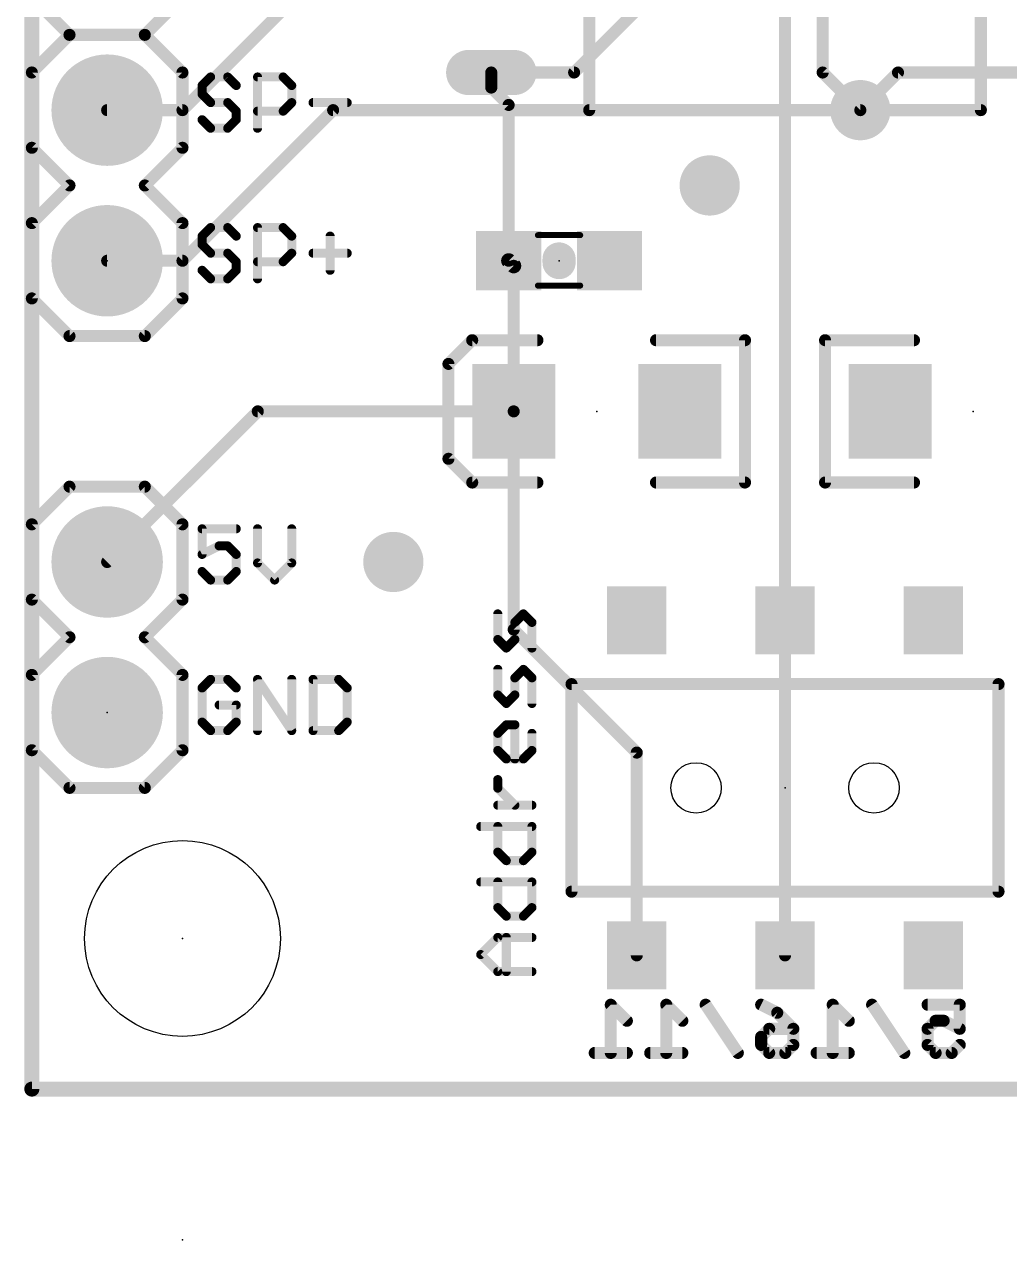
# Model space of a CAD drawing. Extents: x -2.8 to 25.5, y -2.5 to 56.
# Drawn here: x -0.13 to 16.49, y -2.54 to 17.96 of the extents above; entities that cross this region are included whole.
import ezdxf

# ---------------------------------------------------------------- set-up
doc = ezdxf.new("R2010")
doc.units = 0
for name, color, linetype in [('1', 12, 'CONTINUOUS'), ('16', 132, 'CONTINUOUS'), ('17', 110, 'CONTINUOUS'), ('18', 110, 'CONTINUOUS'), ('20', 53, 'CONTINUOUS'), ('21', 41, 'CONTINUOUS'), ('23', 53, 'CONTINUOUS'), ('51', 53, 'CONTINUOUS')]:
    doc.layers.add(name, color=color, linetype=linetype)

# ---------------------------------------------------------------- blocks, each defined once
blk = doc.blocks.new('RECT')
blk.add_solid([(-0.5, -0.5), (0.5, -0.5), (-0.5, 0.5), (0.5, 0.5)])
blk = doc.blocks.new('ROUNDP')
at = {"const_width": 0.5}
blk.add_lwpolyline([(0, -0.25, 1), (0, 0.25, 1), (0, -0.25)], format="xyb", dxfattribs=at)
blk = doc.blocks.new('RECT121920X243840R100')
at = {"const_width": 0.381}
blk.add_lwpolyline([(0.1905, -0.381), (0.1905, 0.381, 0.4142), (0, 0.5715), (0, 0.5715, 0.4142), (-0.1905, 0.381), (-0.1905, -0.381, 0.4142), (0, -0.5715), (0, -0.5715, 0.4142)], format="xyb", close=True, dxfattribs=at)
blk.add_solid([(-0.0254, -0.4064), (0.0254, -0.4064), (-0.0254, 0.4064), (0.0254, 0.4064)])
blk = doc.blocks.new('ROUNDV')
at = {"const_width": 0.5}
blk.add_lwpolyline([(0, -0.25, 1), (0, 0.25, 1), (0, -0.25)], format="xyb", dxfattribs=at)

msp = doc.modelspace()

# ---------------------------------------------------------------- linework, layer by layer
at = {"layer": '1'}
for points, const_width in [([(0, 0), (0, 55.88)], 0.254), ([(13.335, 17.145), (13.335, 29.972)], 0.2032), ([(12.7, 2.255), (12.7, 27.94)], 0.2032), ([(9.144, 17.145), (11.811, 19.812)], 0.2032), ([(2.54, 16.51), (4.445, 18.415)], 0.2032), ([(7.747, 16.891), (7.747, 17.145)], 0.2032), ([(7.747, 17.145), (9.144, 17.145)], 0.2032), ([(13.97, 16.51), (13.335, 17.145)], 0.2032), ([(13.97, 16.51), (14.605, 17.145)], 0.2032), ([(14.605, 17.145), (17.526, 17.145)], 0.2032), ([(8.04, 16.598), (7.747, 16.891)], 0.2032), ([(1.27, 16.51), (2.54, 16.51)], 0.2032), ([(8.04, 13.97), (8.04, 16.598)], 0.2032), ([(8.125, 13.885), (8.04, 13.97)], 0.254), ([(8.125, 11.43), (8.125, 13.885)], 0.2032), ([(1.27, 8.89), (3.81, 11.43)], 0.2032), ([(3.81, 11.43), (8.125, 11.43)], 0.2032), ([(8.125, 11.43), (8.125, 7.75)], 0.2032), ([(8.125, 7.75), (10.2, 5.675)], 0.2032), ([(10.2, 5.675), (10.2, 2.255)], 0.2032), ([(25.4, 0), (0, 0)], 0.254)]:
    msp.add_lwpolyline(points, dxfattribs=dict(at, const_width=const_width))
for points, const_width in [([(7.7978, 17.145, 1), (7.6962, 17.145)], 0.1016), ([(7.747, 17.1958, 1), (7.747, 17.0942)], 0.1016), ([(9.1081, 17.1809, 1), (9.1799, 17.1091)], 0.1016), ([(9.144, 17.0942, 1), (9.144, 17.1958)], 0.1016), ([(13.3709, 17.1809, 1), (13.2991, 17.1091)], 0.1016), ([(14.605, 17.1958, 1), (14.605, 17.0942)], 0.1016), ([(14.6409, 17.1091, 1), (14.5691, 17.1809)], 0.1016), ([(13.2842, 17.145, 1), (13.3858, 17.145)], 0.1016), ([(7.7829, 16.9269, 1), (7.7111, 16.8551)], 0.1016), ([(7.6962, 16.891, 1), (7.7978, 16.891)], 0.1016), ([(1.27, 16.5608, 1), (1.27, 16.4592)], 0.1016), ([(2.54, 16.4592, 1), (2.54, 16.5608)], 0.1016), ([(8.0908, 16.598, 1), (7.9892, 16.598)], 0.1016), ([(8.0041, 16.5621, 1), (8.0759, 16.6339)], 0.1016), ([(2.5041, 16.5459, 1), (2.5759, 16.4741)], 0.1016), ([(13.9341, 16.5459, 1), (14.0059, 16.4741)], 0.1016), ([(13.9341, 16.4741, 1), (14.0059, 16.5459)], 0.1016), ([(8.0849, 14.0149, 1), (7.9951, 13.9251)], 0.127), ([(7.9892, 13.97, 1), (8.0908, 13.97)], 0.1016), ([(8.0801, 13.8401, 1), (8.1699, 13.9299)], 0.127), ([(8.1758, 13.885, 1), (8.0742, 13.885)], 0.1016), ([(3.81, 11.4808, 1), (3.81, 11.3792)], 0.1016), ([(3.8459, 11.3941, 1), (3.7741, 11.4659)], 0.1016), ([(8.1758, 11.43, 1), (8.0742, 11.43)], 0.1016), ([(8.0742, 11.43, 1), (8.1758, 11.43)], 0.1016), ([(8.125, 11.3792, 1), (8.125, 11.4808)], 0.1016), ([(1.2341, 8.9259, 1), (1.3059, 8.8541)], 0.1016), ([(8.1609, 7.7859, 1), (8.0891, 7.7141)], 0.1016), ([(8.0742, 7.75, 1), (8.1758, 7.75)], 0.1016), ([(10.2508, 5.675, 1), (10.1492, 5.675)], 0.1016), ([(10.1641, 5.6391, 1), (10.2359, 5.7109)], 0.1016), ([(10.1492, 2.255, 1), (10.2508, 2.255)], 0.1016), ([(12.6492, 2.255, 1), (12.7508, 2.255)], 0.1016), ([(0, 0.0635, 1), (0, -0.0635)], 0.127), ([(-0.0635, 0, 1), (0.0635, 0)], 0.127)]:
    msp.add_lwpolyline(points, format="xyb", dxfattribs=dict(at, const_width=const_width))
at = {"layer": '16'}
for points, const_width in [([(0, 0), (0, 55.88)], 0.254), ([(2.54, 13.97), (5.08, 16.51)], 0.2032), ([(5.08, 16.51), (13.97, 16.51)], 0.2032), ([(1.27, 13.97), (2.54, 13.97)], 0.2032), ([(10.0333, 1.1519), (9.7621, 1.4231)], 0.2032), ([(9.7621, 1.4231), (9.7621, 0.6096)], 0.2032), ([(10.9688, 1.1519), (10.6976, 1.4231)], 0.2032), ([(10.6976, 1.4231), (10.6976, 0.6096)], 0.2032), ([(11.9043, 0.6096), (11.362, 1.4231)], 0.2032), ([(12.2975, 1.4231), (12.5687, 1.2875)], 0.2032), ([(13.7754, 1.1519), (13.5042, 1.4231)], 0.2032), ([(13.5042, 1.4231), (13.5042, 0.6096)], 0.2032), ([(14.7109, 0.6096), (14.1686, 1.4231)], 0.2032), ([(15.1041, 1.4231), (15.6464, 1.4231)], 0.2032), ([(15.6464, 1.4231), (15.6464, 1.0163)], 0.2032), ([(12.5687, 1.2875), (12.8398, 1.0163)], 0.2032), ([(15.2397, 1.1519), (15.1041, 1.0163)], 0.2032), ([(15.3752, 1.1519), (15.2397, 1.1519)], 0.2032), ([(15.6464, 1.0163), (15.3752, 1.1519)], 0.2032), ([(12.2975, 0.8808), (12.4331, 1.0163)], 0.2032), ([(12.4331, 1.0163), (12.8398, 1.0163)], 0.2032), ([(12.8398, 1.0163), (12.8398, 0.7452)], 0.2032), ([(15.1041, 1.0163), (15.1041, 0.7452)], 0.2032), ([(12.2975, 0.7452), (12.2975, 0.8808)], 0.2032), ([(12.4331, 0.6096), (12.2975, 0.7452)], 0.2032), ([(12.8398, 0.7452), (12.7043, 0.6096)], 0.2032), ([(15.1041, 0.7452), (15.2397, 0.6096)], 0.2032), ([(15.5108, 0.6096), (15.6464, 0.7452)], 0.2032), ([(10.0333, 0.6096), (9.491, 0.6096)], 0.2032), ([(10.9688, 0.6096), (10.4265, 0.6096)], 0.2032), ([(12.7043, 0.6096), (12.4331, 0.6096)], 0.2032), ([(13.7754, 0.6096), (13.233, 0.6096)], 0.2032), ([(15.2397, 0.6096), (15.5108, 0.6096)], 0.2032), ([(25.4, 0), (0, 0)], 0.254)]:
    msp.add_lwpolyline(points, dxfattribs=dict(at, const_width=const_width))
for points, const_width in [([(5.08, 16.5608, 1), (5.08, 16.4592)], 0.1016), ([(5.1159, 16.4741, 1), (5.0441, 16.5459)], 0.1016), ([(13.97, 16.4592, 1), (13.97, 16.5608)], 0.1016), ([(1.27, 14.0208, 1), (1.27, 13.9192)], 0.1016), ([(2.5041, 14.0059, 1), (2.5759, 13.9341)], 0.1016), ([(2.54, 13.9192, 1), (2.54, 14.0208)], 0.1016), ([(9.798, 1.459, 1), (9.7262, 1.3872)], 0.1016), ([(9.8129, 1.4231, 1), (9.7113, 1.4231)], 0.1016), ([(10.7336, 1.459, 1), (10.6617, 1.3872)], 0.1016), ([(10.7484, 1.4231, 1), (10.6468, 1.4231)], 0.1016), ([(11.4043, 1.4513, 1), (11.3197, 1.3949)], 0.1016), ([(12.3202, 1.4685, 1), (12.2748, 1.3777)], 0.1016), ([(13.5401, 1.459, 1), (13.4683, 1.3872)], 0.1016), ([(13.555, 1.4231, 1), (13.4534, 1.4231)], 0.1016), ([(14.2108, 1.4513, 1), (14.1263, 1.3949)], 0.1016), ([(15.1041, 1.4739, 1), (15.1041, 1.3723)], 0.1016), ([(15.6972, 1.4231, 1), (15.5956, 1.4231)], 0.1016), ([(15.6464, 1.3723, 1), (15.6464, 1.4739)], 0.1016), ([(9.9974, 1.116, 1), (10.0692, 1.1878)], 0.1016), ([(10.9329, 1.116, 1), (11.0047, 1.1878)], 0.1016), ([(12.6046, 1.3234, 1), (12.5328, 1.2516)], 0.1016), ([(12.546, 1.2421, 1), (12.5914, 1.3329)], 0.1016), ([(13.7394, 1.116, 1), (13.8113, 1.1878)], 0.1016), ([(15.2397, 1.2027, 1), (15.2397, 1.1011)], 0.1016), ([(15.2756, 1.116, 1), (15.2037, 1.1878)], 0.1016), ([(15.398, 1.1974, 1), (15.3525, 1.1065)], 0.1016), ([(15.3752, 1.1011, 1), (15.3752, 1.2027)], 0.1016), ([(12.4331, 1.0671, 1), (12.4331, 0.9655)], 0.1016), ([(12.469, 0.9804, 1), (12.3972, 1.0523)], 0.1016), ([(12.8906, 1.0163, 1), (12.789, 1.0163)], 0.1016), ([(12.8039, 0.9804, 1), (12.8758, 1.0523)], 0.1016), ([(12.8398, 0.9655, 1), (12.8398, 1.0671)], 0.1016), ([(15.1549, 1.0163, 1), (15.0533, 1.0163)], 0.1016), ([(15.0682, 1.0523, 1), (15.14, 0.9804)], 0.1016), ([(15.5956, 1.0163, 1), (15.6972, 1.0163)], 0.1016), ([(15.6237, 0.9709, 1), (15.6691, 1.0618)], 0.1016), ([(12.3483, 0.8808, 1), (12.2467, 0.8808)], 0.1016), ([(12.2616, 0.9167, 1), (12.3334, 0.8448)], 0.1016), ([(12.3334, 0.7811, 1), (12.2616, 0.7093)], 0.1016), ([(12.8758, 0.7093, 1), (12.8039, 0.7811)], 0.1016), ([(15.14, 0.7811, 1), (15.0682, 0.7093)], 0.1016), ([(15.6823, 0.7093, 1), (15.6105, 0.7811)], 0.1016), ([(9.491, 0.6604, 1), (9.491, 0.5588)], 0.1016), ([(9.7113, 0.6096, 1), (9.8129, 0.6096)], 0.1016), ([(10.0333, 0.5588, 1), (10.0333, 0.6604)], 0.1016), ([(10.4265, 0.6604, 1), (10.4265, 0.5588)], 0.1016), ([(10.6468, 0.6096, 1), (10.7484, 0.6096)], 0.1016), ([(10.9688, 0.5588, 1), (10.9688, 0.6604)], 0.1016), ([(11.8621, 0.5814, 1), (11.9466, 0.6378)], 0.1016), ([(12.2467, 0.7452, 1), (12.3483, 0.7452)], 0.1016), ([(12.4331, 0.6604, 1), (12.4331, 0.5588)], 0.1016), ([(12.3972, 0.5737, 1), (12.469, 0.6455)], 0.1016), ([(12.6683, 0.6455, 1), (12.7402, 0.5737)], 0.1016), ([(12.7043, 0.5588, 1), (12.7043, 0.6604)], 0.1016), ([(12.789, 0.7452, 1), (12.8906, 0.7452)], 0.1016), ([(13.233, 0.6604, 1), (13.233, 0.5588)], 0.1016), ([(13.4534, 0.6096, 1), (13.555, 0.6096)], 0.1016), ([(13.7754, 0.5588, 1), (13.7754, 0.6604)], 0.1016), ([(14.6686, 0.5814, 1), (14.7531, 0.6378)], 0.1016), ([(15.0533, 0.7452, 1), (15.1549, 0.7452)], 0.1016), ([(15.2397, 0.6604, 1), (15.2397, 0.5588)], 0.1016), ([(15.2037, 0.5737, 1), (15.2756, 0.6455)], 0.1016), ([(15.4749, 0.6455, 1), (15.5467, 0.5737)], 0.1016), ([(15.5108, 0.5588, 1), (15.5108, 0.6604)], 0.1016), ([(0, 0.0635, 1), (0, -0.0635)], 0.127), ([(-0.0635, 0, 1), (0.0635, 0)], 0.127)]:
    msp.add_lwpolyline(points, format="xyb", dxfattribs=dict(at, const_width=const_width))
at = {"layer": '20', "const_width": 0.254}
for points in [[(0, 0), (0, 55.88)], [(25.4, 0), (0, 0)]]:
    msp.add_lwpolyline(points, dxfattribs=at)
at = {"layer": '20', "const_width": 0.127}
for points in [[(0, 0.0635, 1), (0, -0.0635)], [(-0.0635, 0, 1), (0.0635, 0)]]:
    msp.add_lwpolyline(points, format="xyb", dxfattribs=at)
at = {"layer": '20'}
for centre, radius in [((11.2, 5.08), 0.425), ((14.2, 5.08), 0.425), ((2.54, 2.54), 1.651)]:
    msp.add_circle(centre, radius, dxfattribs=at)
at = {"layer": '21'}
for points, const_width in [([(9.398, 34.29), (9.398, 16.51)], 0.2032), ([(16.002, 16.51), (16.002, 34.29)], 0.2032), ([(0, 18.415), (0.635, 17.78)], 0.2032), ([(1.905, 17.78), (2.54, 18.415)], 0.2032), ([(0, 17.145), (0.635, 17.78)], 0.2032), ([(0.635, 17.78), (1.905, 17.78)], 0.2032), ([(0.635, 17.78), (1.905, 17.78)], 0.2032), ([(1.905, 17.78), (2.54, 17.145)], 0.2032), ([(0, 15.875), (0, 17.145)], 0.2032), ([(2.54, 17.145), (2.54, 15.875)], 0.2032), ([(3.0143, 17.0695), (2.8702, 16.9255)], 0.1524), ([(3.3024, 17.0695), (3.0143, 17.0695)], 0.1524), ([(3.4464, 16.9255), (3.3024, 17.0695)], 0.1524), ([(3.8057, 16.2052), (3.8057, 17.0695)], 0.1524), ([(3.8057, 17.0695), (4.2379, 17.0695)], 0.1524), ([(4.2379, 17.0695), (4.3819, 16.9255)], 0.1524), ([(2.8702, 16.9255), (2.8702, 16.7814)], 0.1524), ([(2.8702, 16.7814), (3.0143, 16.6374)], 0.1524), ([(4.3819, 16.9255), (4.3819, 16.6374)], 0.1524), ([(3.0143, 16.6374), (3.3024, 16.6374)], 0.1524), ([(3.3024, 16.6374), (3.4464, 16.4933)], 0.1524), ([(4.3819, 16.6374), (4.2379, 16.4933)], 0.1524), ([(4.7412, 16.6374), (5.3175, 16.6374)], 0.1524), ([(9.398, 16.51), (16.002, 16.51)], 0.2032), ([(3.0143, 16.2052), (2.8702, 16.3493)], 0.1524), ([(3.4464, 16.3493), (3.3024, 16.2052)], 0.1524), ([(3.4464, 16.4933), (3.4464, 16.3493)], 0.1524), ([(4.2379, 16.4933), (3.8057, 16.4933)], 0.1524), ([(3.3024, 16.2052), (3.0143, 16.2052)], 0.1524), ([(0.635, 15.24), (0, 15.875)], 0.2032), ([(2.54, 15.875), (1.905, 15.24)], 0.2032), ([(0, 14.605), (0.635, 15.24)], 0.2032), ([(1.905, 15.24), (2.54, 14.605)], 0.2032), ([(0, 13.335), (0, 14.605)], 0.2032), ([(2.54, 14.605), (2.54, 13.335)], 0.2032), ([(3.0143, 14.5295), (2.8702, 14.3855)], 0.1524), ([(3.3024, 14.5295), (3.0143, 14.5295)], 0.1524), ([(3.4464, 14.3855), (3.3024, 14.5295)], 0.1524), ([(3.8057, 13.6652), (3.8057, 14.5295)], 0.1524), ([(3.8057, 14.5295), (4.2379, 14.5295)], 0.1524), ([(4.2379, 14.5295), (4.3819, 14.3855)], 0.1524), ([(2.8702, 14.3855), (2.8702, 14.2414)], 0.1524), ([(4.3819, 14.3855), (4.3819, 14.0974)], 0.1524), ([(5.0293, 14.3855), (5.0293, 13.8093)], 0.1524), ([(2.8702, 14.2414), (3.0143, 14.0974)], 0.1524), ([(3.0143, 14.0974), (3.3024, 14.0974)], 0.1524), ([(3.3024, 14.0974), (3.4464, 13.9533)], 0.1524), ([(4.3819, 14.0974), (4.2379, 13.9533)], 0.1524), ([(4.7412, 14.0974), (5.3175, 14.0974)], 0.1524), ([(8.89, 14.0005), (8.89, 13.9395)], 0.5588), ([(3.4464, 13.9533), (3.4464, 13.8093)], 0.1524), ([(4.2379, 13.9533), (3.8057, 13.9533)], 0.1524), ([(3.0143, 13.6652), (2.8702, 13.8093)], 0.1524), ([(3.3024, 13.6652), (3.0143, 13.6652)], 0.1524), ([(3.4464, 13.8093), (3.3024, 13.6652)], 0.1524), ([(0, 13.335), (0.635, 12.7)], 0.2032), ([(1.905, 12.7), (2.54, 13.335)], 0.2032), ([(0.635, 12.7), (1.905, 12.7)], 0.2032), ([(7.425, 12.63), (7.025, 12.23)], 0.2032), ([(8.525, 12.63), (7.425, 12.63)], 0.2032), ([(10.525, 12.63), (12.025, 12.63)], 0.2032), ([(12.025, 12.63), (12.025, 10.23)], 0.2032), ([(13.375, 10.23), (13.375, 12.63)], 0.2032), ([(13.375, 12.63), (14.875, 12.63)], 0.2032), ([(7.025, 12.23), (7.025, 10.63)], 0.2032), ([(7.025, 10.63), (7.425, 10.23)], 0.2032), ([(0, 9.525), (0.635, 10.16)], 0.2032), ([(0.635, 10.16), (1.905, 10.16)], 0.2032), ([(1.905, 10.16), (2.54, 9.525)], 0.2032), ([(7.425, 10.23), (8.525, 10.23)], 0.2032), ([(12.025, 10.23), (10.525, 10.23)], 0.2032), ([(14.875, 10.23), (13.375, 10.23)], 0.2032), ([(0, 8.255), (0, 9.525)], 0.2032), ([(2.54, 9.525), (2.54, 8.255)], 0.2032), ([(3.4464, 9.4495), (2.8702, 9.4495)], 0.1524), ([(2.8702, 9.4495), (2.8702, 9.0174)], 0.1524), ([(3.8057, 9.4495), (3.8057, 8.8733)], 0.1524), ([(4.3819, 8.8733), (4.3819, 9.4495)], 0.1524), ([(2.8702, 9.0174), (3.1583, 9.1614)], 0.1524), ([(3.1583, 9.1614), (3.3024, 9.1614)], 0.1524), ([(3.3024, 9.1614), (3.4464, 9.0174)], 0.1524), ([(3.4464, 9.0174), (3.4464, 8.7293)], 0.1524), ([(3.8057, 8.8733), (4.0938, 8.5852)], 0.1524), ([(4.0938, 8.5852), (4.3819, 8.8733)], 0.1524), ([(3.0143, 8.5852), (2.8702, 8.7293)], 0.1524), ([(3.3024, 8.5852), (3.0143, 8.5852)], 0.1524), ([(3.4464, 8.7293), (3.3024, 8.5852)], 0.1524), ([(0.635, 7.62), (0, 8.255)], 0.2032), ([(2.54, 8.255), (1.905, 7.62)], 0.2032), ([(7.8566, 7.5824), (7.8566, 8.0146)], 0.1524), ([(8.2887, 8.0146), (8.1447, 7.8706)], 0.1524), ([(8.4328, 7.8706), (8.2887, 8.0146)], 0.1524), ([(8.1447, 7.8706), (8.1447, 7.5824)], 0.1524), ([(8.4328, 7.4384), (8.4328, 7.8706)], 0.1524), ([(0, 6.985), (0.635, 7.62)], 0.2032), ([(1.905, 7.62), (2.54, 6.985)], 0.2032), ([(8.0006, 7.4384), (7.8566, 7.5824)], 0.1524), ([(8.1447, 7.5824), (8.0006, 7.4384)], 0.1524), ([(0, 5.715), (0, 6.985)], 0.2032), ([(2.54, 6.985), (2.54, 5.715)], 0.2032), ([(3.0143, 6.9095), (2.8702, 6.7655)], 0.1524), ([(3.3024, 6.9095), (3.0143, 6.9095)], 0.1524), ([(3.4464, 6.7655), (3.3024, 6.9095)], 0.1524), ([(3.8057, 6.0452), (3.8057, 6.9095)], 0.1524), ([(3.8057, 6.9095), (4.3819, 6.0452)], 0.1524), ([(4.3819, 6.0452), (4.3819, 6.9095)], 0.1524), ([(4.7412, 6.9095), (4.7412, 6.0452)], 0.1524), ([(5.1734, 6.9095), (4.7412, 6.9095)], 0.1524), ([(5.3175, 6.7655), (5.1734, 6.9095)], 0.1524), ([(7.8566, 6.6469), (7.8566, 7.0791)], 0.1524), ([(8.2887, 7.0791), (8.1447, 6.935)], 0.1524), ([(8.1447, 6.935), (8.1447, 6.6469)], 0.1524), ([(8.4328, 6.935), (8.2887, 7.0791)], 0.1524), ([(8.4328, 6.5029), (8.4328, 6.935)], 0.1524), ([(2.8702, 6.7655), (2.8702, 6.1893)], 0.1524), ([(5.3175, 6.1893), (5.3175, 6.7655)], 0.1524), ([(16.3, 6.83), (9.1, 6.83)], 0.2032), ([(9.1, 6.83), (9.1, 3.33)], 0.2032), ([(16.3, 3.33), (16.3, 6.83)], 0.2032), ([(8.0006, 6.5029), (7.8566, 6.6469)], 0.1524), ([(8.1447, 6.6469), (8.0006, 6.5029)], 0.1524), ([(3.4464, 6.4774), (3.1583, 6.4774)], 0.1524), ([(3.4464, 6.1893), (3.4464, 6.4774)], 0.1524), ([(2.8702, 6.1893), (3.0143, 6.0452)], 0.1524), ([(3.3024, 6.0452), (3.4464, 6.1893)], 0.1524), ([(5.1734, 6.0452), (5.3175, 6.1893)], 0.1524), ([(7.8566, 5.9995), (8.0006, 6.1436)], 0.1524), ([(8.0006, 6.1436), (8.1447, 6.1436)], 0.1524), ([(8.1447, 6.1436), (8.1447, 5.5674)], 0.1524), ([(3.0143, 6.0452), (3.3024, 6.0452)], 0.1524), ([(4.7412, 6.0452), (5.1734, 6.0452)], 0.1524), ([(7.8566, 5.7114), (7.8566, 5.9995)], 0.1524), ([(8.4328, 5.9995), (8.4328, 5.7114)], 0.1524), ([(0, 5.715), (0.635, 5.08)], 0.2032), ([(1.905, 5.08), (2.54, 5.715)], 0.2032), ([(8.0006, 5.5674), (7.8566, 5.7114)], 0.1524), ([(8.4328, 5.7114), (8.2887, 5.5674)], 0.1524), ([(8.2887, 5.5674), (8.0006, 5.5674)], 0.1524), ([(0.635, 5.08), (1.905, 5.08)], 0.2032), ([(7.8566, 5.0759), (7.8566, 5.2199)], 0.1524), ([(8.1447, 4.7878), (7.8566, 5.0759)], 0.1524), ([(8.4328, 4.7878), (7.8566, 4.7878)], 0.1524), ([(7.5685, 4.4285), (8.4328, 4.4285)], 0.1524), ([(7.8566, 3.9963), (7.8566, 4.4285)], 0.1524), ([(8.4328, 4.4285), (8.4328, 3.9963)], 0.1524), ([(8.0006, 3.8522), (7.8566, 3.9963)], 0.1524), ([(8.2887, 3.8522), (8.0006, 3.8522)], 0.1524), ([(8.4328, 3.9963), (8.2887, 3.8522)], 0.1524), ([(7.5685, 3.4929), (8.4328, 3.4929)], 0.1524), ([(7.8566, 3.0608), (7.8566, 3.4929)], 0.1524), ([(8.4328, 3.4929), (8.4328, 3.0608)], 0.1524), ([(9.1, 3.33), (16.3, 3.33)], 0.2032), ([(8.0006, 2.9167), (7.8566, 3.0608)], 0.1524), ([(8.4328, 3.0608), (8.2887, 2.9167)], 0.1524), ([(8.2887, 2.9167), (8.0006, 2.9167)], 0.1524), ([(7.5685, 2.2693), (7.8566, 2.5574)], 0.1524), ([(7.8566, 2.5574), (8.4328, 2.5574)], 0.1524), ([(8.0006, 1.9812), (8.0006, 2.5574)], 0.1524), ([(7.8566, 1.9812), (7.5685, 2.2693)], 0.1524), ([(8.4328, 1.9812), (7.8566, 1.9812)], 0.1524)]:
    msp.add_lwpolyline(points, dxfattribs=dict(at, const_width=const_width))
for points, const_width in [([(0.635, 17.8308, 1), (0.635, 17.7292)], 0.1016), ([(0.635, 17.8308, 1), (0.635, 17.7292)], 0.1016), ([(0.6709, 17.7441, 1), (0.5991, 17.8159)], 0.1016), ([(0.5991, 17.7441, 1), (0.6709, 17.8159)], 0.1016), ([(1.9409, 17.8159, 1), (1.8691, 17.7441)], 0.1016), ([(1.8691, 17.8159, 1), (1.9409, 17.7441)], 0.1016), ([(1.905, 17.7292, 1), (1.905, 17.8308)], 0.1016), ([(1.905, 17.7292, 1), (1.905, 17.8308)], 0.1016), ([(0.0508, 17.145, 1), (-0.0508, 17.145)], 0.1016), ([(-0.0359, 17.1809, 1), (0.0359, 17.1091)], 0.1016), ([(2.5908, 17.145, 1), (2.4892, 17.145)], 0.1016), ([(2.5041, 17.1091, 1), (2.5759, 17.1809)], 0.1016), ([(3.0143, 17.1076, 1), (3.0143, 17.0314)], 0.0762), ([(3.0412, 17.0426, 1), (2.9873, 17.0965)], 0.0762), ([(3.3293, 17.0965, 1), (3.2754, 17.0426)], 0.0762), ([(3.3024, 17.0314, 1), (3.3024, 17.1076)], 0.0762), ([(3.8438, 17.0695, 1), (3.7676, 17.0695)], 0.0762), ([(3.8057, 17.1076, 1), (3.8057, 17.0314)], 0.0762), ([(4.2648, 17.0965, 1), (4.2109, 17.0426)], 0.0762), ([(4.2379, 17.0314, 1), (4.2379, 17.1076)], 0.0762), ([(2.9083, 16.9255, 1), (2.8321, 16.9255)], 0.0762), ([(2.8433, 16.9524, 1), (2.8971, 16.8985)], 0.0762), ([(2.8971, 16.8084, 1), (2.8433, 16.7545)], 0.0762), ([(2.8321, 16.7814, 1), (2.9083, 16.7814)], 0.0762), ([(3.4195, 16.8985, 1), (3.4734, 16.9524)], 0.0762), ([(4.42, 16.9255, 1), (4.3438, 16.9255)], 0.0762), ([(4.355, 16.8985, 1), (4.4089, 16.9524)], 0.0762), ([(3.0143, 16.6755, 1), (3.0143, 16.5993)], 0.0762), ([(2.9873, 16.6104, 1), (3.0412, 16.6643)], 0.0762), ([(3.3293, 16.6643, 1), (3.2754, 16.6104)], 0.0762), ([(3.3024, 16.5993, 1), (3.3024, 16.6755)], 0.0762), ([(4.3438, 16.6374, 1), (4.42, 16.6374)], 0.0762), ([(4.4089, 16.6104, 1), (4.355, 16.6643)], 0.0762), ([(4.7412, 16.6755, 1), (4.7412, 16.5993)], 0.0762), ([(5.3175, 16.5993, 1), (5.3175, 16.6755)], 0.0762), ([(9.398, 16.5608, 1), (9.398, 16.4592)], 0.1016), ([(16.002, 16.4592, 1), (16.002, 16.5608)], 0.1016), ([(2.8971, 16.3762, 1), (2.8433, 16.3223)], 0.0762), ([(3.4845, 16.4933, 1), (3.4083, 16.4933)], 0.0762), ([(3.4195, 16.4664, 1), (3.4734, 16.5203)], 0.0762), ([(3.4734, 16.3223, 1), (3.4195, 16.3762)], 0.0762), ([(3.8057, 16.5314, 1), (3.8057, 16.4552)], 0.0762), ([(4.2109, 16.5203, 1), (4.2648, 16.4664)], 0.0762), ([(4.2379, 16.4552, 1), (4.2379, 16.5314)], 0.0762), ([(9.3472, 16.51, 1), (9.4488, 16.51)], 0.1016), ([(15.9512, 16.51, 1), (16.0528, 16.51)], 0.1016), ([(3.0143, 16.2433, 1), (3.0143, 16.1671)], 0.0762), ([(2.9873, 16.1783, 1), (3.0412, 16.2321)], 0.0762), ([(3.2754, 16.2321, 1), (3.3293, 16.1783)], 0.0762), ([(3.3024, 16.1671, 1), (3.3024, 16.2433)], 0.0762), ([(3.4083, 16.3493, 1), (3.4845, 16.3493)], 0.0762), ([(3.7676, 16.2052, 1), (3.8438, 16.2052)], 0.0762), ([(0.0359, 15.9109, 1), (-0.0359, 15.8391)], 0.1016), ([(-0.0508, 15.875, 1), (0.0508, 15.875)], 0.1016), ([(2.4892, 15.875, 1), (2.5908, 15.875)], 0.1016), ([(2.5759, 15.8391, 1), (2.5041, 15.9109)], 0.1016), ([(0.6709, 15.2041, 1), (0.5991, 15.2759)], 0.1016), ([(0.5991, 15.2041, 1), (0.6709, 15.2759)], 0.1016), ([(1.9409, 15.2759, 1), (1.8691, 15.2041)], 0.1016), ([(1.8691, 15.2759, 1), (1.9409, 15.2041)], 0.1016), ([(0.0508, 14.605, 1), (-0.0508, 14.605)], 0.1016), ([(-0.0359, 14.6409, 1), (0.0359, 14.5691)], 0.1016), ([(2.5908, 14.605, 1), (2.4892, 14.605)], 0.1016), ([(2.5041, 14.5691, 1), (2.5759, 14.6409)], 0.1016), ([(3.0143, 14.5676, 1), (3.0143, 14.4914)], 0.0762), ([(3.0412, 14.5026, 1), (2.9873, 14.5565)], 0.0762), ([(3.3293, 14.5565, 1), (3.2754, 14.5026)], 0.0762), ([(3.3024, 14.4914, 1), (3.3024, 14.5676)], 0.0762), ([(3.8438, 14.5295, 1), (3.7676, 14.5295)], 0.0762), ([(3.8057, 14.5676, 1), (3.8057, 14.4914)], 0.0762), ([(4.2648, 14.5565, 1), (4.2109, 14.5026)], 0.0762), ([(4.2379, 14.4914, 1), (4.2379, 14.5676)], 0.0762), ([(2.9083, 14.3855, 1), (2.8321, 14.3855)], 0.0762), ([(2.8433, 14.4124, 1), (2.8971, 14.3585)], 0.0762), ([(3.4195, 14.3585, 1), (3.4734, 14.4124)], 0.0762), ([(4.42, 14.3855, 1), (4.3438, 14.3855)], 0.0762), ([(4.355, 14.3585, 1), (4.4089, 14.4124)], 0.0762), ([(5.0675, 14.3855, 1), (4.9912, 14.3855)], 0.0762), ([(2.8971, 14.2684, 1), (2.8433, 14.2145)], 0.0762), ([(2.8321, 14.2414, 1), (2.9083, 14.2414)], 0.0762), ([(3.0143, 14.1355, 1), (3.0143, 14.0593)], 0.0762), ([(2.9873, 14.0704, 1), (3.0412, 14.1243)], 0.0762), ([(3.3293, 14.1243, 1), (3.2754, 14.0704)], 0.0762), ([(3.3024, 14.0593, 1), (3.3024, 14.1355)], 0.0762), ([(4.4089, 14.0704, 1), (4.355, 14.1243)], 0.0762), ([(4.7412, 14.1355, 1), (4.7412, 14.0593)], 0.0762), ([(5.3175, 14.0593, 1), (5.3175, 14.1355)], 0.0762), ([(9.0297, 14.0005, 1), (8.7503, 14.0005)], 0.2794), ([(3.4845, 13.9533, 1), (3.4083, 13.9533)], 0.0762), ([(3.4195, 13.9264, 1), (3.4734, 13.9803)], 0.0762), ([(3.8057, 13.9914, 1), (3.8057, 13.9152)], 0.0762), ([(4.2109, 13.9803, 1), (4.2648, 13.9264)], 0.0762), ([(4.2379, 13.9152, 1), (4.2379, 13.9914)], 0.0762), ([(4.3438, 14.0974, 1), (4.42, 14.0974)], 0.0762), ([(8.7503, 13.9395, 1), (9.0297, 13.9395)], 0.2794), ([(2.8971, 13.8362, 1), (2.8433, 13.7823)], 0.0762), ([(3.0143, 13.7033, 1), (3.0143, 13.6271)], 0.0762), ([(3.3024, 13.6271, 1), (3.3024, 13.7033)], 0.0762), ([(3.4083, 13.8093, 1), (3.4845, 13.8093)], 0.0762), ([(3.4734, 13.7823, 1), (3.4195, 13.8362)], 0.0762), ([(4.9912, 13.8093, 1), (5.0675, 13.8093)], 0.0762), ([(2.9873, 13.6383, 1), (3.0412, 13.6921)], 0.0762), ([(3.2754, 13.6921, 1), (3.3293, 13.6383)], 0.0762), ([(3.7676, 13.6652, 1), (3.8438, 13.6652)], 0.0762), ([(0.0359, 13.3709, 1), (-0.0359, 13.2991)], 0.1016), ([(-0.0508, 13.335, 1), (0.0508, 13.335)], 0.1016), ([(2.4892, 13.335, 1), (2.5908, 13.335)], 0.1016), ([(2.5759, 13.2991, 1), (2.5041, 13.3709)], 0.1016), ([(0.635, 12.7508, 1), (0.635, 12.6492)], 0.1016), ([(0.5991, 12.6641, 1), (0.6709, 12.7359)], 0.1016), ([(1.8691, 12.7359, 1), (1.9409, 12.6641)], 0.1016), ([(1.905, 12.6492, 1), (1.905, 12.7508)], 0.1016), ([(7.425, 12.6808, 1), (7.425, 12.5792)], 0.1016), ([(7.4609, 12.5941, 1), (7.3891, 12.6659)], 0.1016), ([(8.525, 12.5792, 1), (8.525, 12.6808)], 0.1016), ([(10.525, 12.6808, 1), (10.525, 12.5792)], 0.1016), ([(12.0758, 12.63, 1), (11.9742, 12.63)], 0.1016), ([(12.025, 12.5792, 1), (12.025, 12.6808)], 0.1016), ([(13.4258, 12.63, 1), (13.3242, 12.63)], 0.1016), ([(13.375, 12.6808, 1), (13.375, 12.5792)], 0.1016), ([(14.875, 12.5792, 1), (14.875, 12.6808)], 0.1016), ([(7.0758, 12.23, 1), (6.9742, 12.23)], 0.1016), ([(6.9891, 12.2659, 1), (7.0609, 12.1941)], 0.1016), ([(7.0609, 10.6659, 1), (6.9891, 10.5941)], 0.1016), ([(6.9742, 10.63, 1), (7.0758, 10.63)], 0.1016), ([(0.635, 10.2108, 1), (0.635, 10.1092)], 0.1016), ([(0.6709, 10.1241, 1), (0.5991, 10.1959)], 0.1016), ([(1.9409, 10.1959, 1), (1.8691, 10.1241)], 0.1016), ([(1.905, 10.1092, 1), (1.905, 10.2108)], 0.1016), ([(7.425, 10.2808, 1), (7.425, 10.1792)], 0.1016), ([(7.3891, 10.1941, 1), (7.4609, 10.2659)], 0.1016), ([(8.525, 10.1792, 1), (8.525, 10.2808)], 0.1016), ([(10.525, 10.2808, 1), (10.525, 10.1792)], 0.1016), ([(11.9742, 10.23, 1), (12.0758, 10.23)], 0.1016), ([(12.025, 10.1792, 1), (12.025, 10.2808)], 0.1016), ([(13.375, 10.2808, 1), (13.375, 10.1792)], 0.1016), ([(13.3242, 10.23, 1), (13.4258, 10.23)], 0.1016), ([(14.875, 10.1792, 1), (14.875, 10.2808)], 0.1016), ([(0.0508, 9.525, 1), (-0.0508, 9.525)], 0.1016), ([(-0.0359, 9.5609, 1), (0.0359, 9.4891)], 0.1016), ([(2.5908, 9.525, 1), (2.4892, 9.525)], 0.1016), ([(2.5041, 9.4891, 1), (2.5759, 9.5609)], 0.1016), ([(2.8702, 9.4876, 1), (2.8702, 9.4114)], 0.0762), ([(2.9083, 9.4495, 1), (2.8321, 9.4495)], 0.0762), ([(3.4464, 9.4114, 1), (3.4464, 9.4876)], 0.0762), ([(3.8438, 9.4495, 1), (3.7676, 9.4495)], 0.0762), ([(4.42, 9.4495, 1), (4.3438, 9.4495)], 0.0762), ([(3.1583, 9.1995, 1), (3.1583, 9.1233)], 0.0762), ([(3.1754, 9.1273, 1), (3.1413, 9.1955)], 0.0762), ([(3.3293, 9.1884, 1), (3.2754, 9.1345)], 0.0762), ([(3.3024, 9.1233, 1), (3.3024, 9.1995)], 0.0762), ([(2.8532, 9.0514, 1), (2.8872, 8.9833)], 0.0762), ([(2.8321, 9.0174, 1), (2.9083, 9.0174)], 0.0762), ([(3.4845, 9.0174, 1), (3.4083, 9.0174)], 0.0762), ([(3.4195, 8.9904, 1), (3.4734, 9.0443)], 0.0762), ([(3.8327, 8.9003, 1), (3.7788, 8.8464)], 0.0762), ([(3.7676, 8.8733, 1), (3.8438, 8.8733)], 0.0762), ([(4.3438, 8.8733, 1), (4.42, 8.8733)], 0.0762), ([(4.4089, 8.8464, 1), (4.355, 8.9003)], 0.0762), ([(2.8971, 8.7562, 1), (2.8433, 8.7023)], 0.0762), ([(3.0143, 8.6233, 1), (3.0143, 8.5471)], 0.0762), ([(2.9873, 8.5583, 1), (3.0412, 8.6121)], 0.0762), ([(3.2754, 8.6121, 1), (3.3293, 8.5583)], 0.0762), ([(3.3024, 8.5471, 1), (3.3024, 8.6233)], 0.0762), ([(3.4083, 8.7293, 1), (3.4845, 8.7293)], 0.0762), ([(3.4734, 8.7023, 1), (3.4195, 8.7562)], 0.0762), ([(4.0669, 8.6121, 1), (4.1208, 8.5583)], 0.0762), ([(4.0669, 8.5583, 1), (4.1208, 8.6121)], 0.0762), ([(0.0359, 8.2909, 1), (-0.0359, 8.2191)], 0.1016), ([(-0.0508, 8.255, 1), (0.0508, 8.255)], 0.1016), ([(2.4892, 8.255, 1), (2.5908, 8.255)], 0.1016), ([(2.5759, 8.2191, 1), (2.5041, 8.2909)], 0.1016), ([(7.8947, 8.0146, 1), (7.8185, 8.0146)], 0.0762), ([(8.3157, 8.0416, 1), (8.2618, 7.9877)], 0.0762), ([(8.3157, 7.9877, 1), (8.2618, 8.0416)], 0.0762), ([(8.1177, 7.8975, 1), (8.1716, 7.8436)], 0.0762), ([(8.1828, 7.8706, 1), (8.1066, 7.8706)], 0.0762), ([(8.4709, 7.8706, 1), (8.3947, 7.8706)], 0.0762), ([(8.4059, 7.8436, 1), (8.4597, 7.8975)], 0.0762), ([(0.6709, 7.5841, 1), (0.5991, 7.6559)], 0.1016), ([(0.5991, 7.5841, 1), (0.6709, 7.6559)], 0.1016), ([(1.9409, 7.6559, 1), (1.8691, 7.5841)], 0.1016), ([(1.8691, 7.6559, 1), (1.9409, 7.5841)], 0.1016), ([(7.8835, 7.6094, 1), (7.8296, 7.5555)], 0.0762), ([(7.8185, 7.5824, 1), (7.8947, 7.5824)], 0.0762), ([(8.1066, 7.5824, 1), (8.1828, 7.5824)], 0.0762), ([(8.1716, 7.5555, 1), (8.1177, 7.6094)], 0.0762), ([(7.9737, 7.4653, 1), (8.0276, 7.4114)], 0.0762), ([(7.9737, 7.4114, 1), (8.0276, 7.4653)], 0.0762), ([(8.3947, 7.4384, 1), (8.4709, 7.4384)], 0.0762), ([(0.0508, 6.985, 1), (-0.0508, 6.985)], 0.1016), ([(-0.0359, 7.0209, 1), (0.0359, 6.9491)], 0.1016), ([(2.5908, 6.985, 1), (2.4892, 6.985)], 0.1016), ([(2.5041, 6.9491, 1), (2.5759, 7.0209)], 0.1016), ([(3.0143, 6.9476, 1), (3.0143, 6.8714)], 0.0762), ([(3.0412, 6.8826, 1), (2.9873, 6.9365)], 0.0762), ([(3.3293, 6.9365, 1), (3.2754, 6.8826)], 0.0762), ([(3.3024, 6.8714, 1), (3.3024, 6.9476)], 0.0762), ([(3.8374, 6.9307, 1), (3.774, 6.8884)], 0.0762), ([(3.8438, 6.9095, 1), (3.7676, 6.9095)], 0.0762), ([(4.42, 6.9095, 1), (4.3438, 6.9095)], 0.0762), ([(4.7793, 6.9095, 1), (4.7031, 6.9095)], 0.0762), ([(4.7412, 6.9476, 1), (4.7412, 6.8714)], 0.0762), ([(5.2003, 6.9365, 1), (5.1465, 6.8826)], 0.0762), ([(5.1734, 6.8714, 1), (5.1734, 6.9476)], 0.0762), ([(7.8947, 7.0791, 1), (7.8185, 7.0791)], 0.0762), ([(8.1177, 6.962, 1), (8.1716, 6.9081)], 0.0762), ([(8.1828, 6.935, 1), (8.1066, 6.935)], 0.0762), ([(8.3157, 7.106, 1), (8.2618, 7.0522)], 0.0762), ([(8.3157, 7.0522, 1), (8.2618, 7.106)], 0.0762), ([(8.4709, 6.935, 1), (8.3947, 6.935)], 0.0762), ([(8.4059, 6.9081, 1), (8.4597, 6.962)], 0.0762), ([(2.9083, 6.7655, 1), (2.8321, 6.7655)], 0.0762), ([(2.8433, 6.7924, 1), (2.8971, 6.7385)], 0.0762), ([(3.4195, 6.7385, 1), (3.4734, 6.7924)], 0.0762), ([(5.3556, 6.7655, 1), (5.2794, 6.7655)], 0.0762), ([(5.2905, 6.7385, 1), (5.3444, 6.7924)], 0.0762), ([(9.1, 6.8808, 1), (9.1, 6.7792)], 0.1016), ([(9.1508, 6.83, 1), (9.0492, 6.83)], 0.1016), ([(16.3508, 6.83, 1), (16.2492, 6.83)], 0.1016), ([(16.3, 6.7792, 1), (16.3, 6.8808)], 0.1016), ([(7.8835, 6.6739, 1), (7.8296, 6.62)], 0.0762), ([(7.8185, 6.6469, 1), (7.8947, 6.6469)], 0.0762), ([(7.9737, 6.5298, 1), (8.0276, 6.4759)], 0.0762), ([(7.9737, 6.4759, 1), (8.0276, 6.5298)], 0.0762), ([(8.1066, 6.6469, 1), (8.1828, 6.6469)], 0.0762), ([(8.1716, 6.62, 1), (8.1177, 6.6739)], 0.0762), ([(3.1583, 6.5155, 1), (3.1583, 6.4393)], 0.0762), ([(3.4845, 6.4774, 1), (3.4083, 6.4774)], 0.0762), ([(3.4464, 6.4393, 1), (3.4464, 6.5155)], 0.0762), ([(8.3947, 6.5029, 1), (8.4709, 6.5029)], 0.0762), ([(2.8971, 6.2162, 1), (2.8433, 6.1623)], 0.0762), ([(2.8321, 6.1893, 1), (2.9083, 6.1893)], 0.0762), ([(3.4083, 6.1893, 1), (3.4845, 6.1893)], 0.0762), ([(3.4734, 6.1623, 1), (3.4195, 6.2162)], 0.0762), ([(5.2794, 6.1893, 1), (5.3556, 6.1893)], 0.0762), ([(5.3444, 6.1623, 1), (5.2905, 6.2162)], 0.0762), ([(8.0006, 6.1817, 1), (8.0006, 6.1055)], 0.0762), ([(8.0276, 6.1166, 1), (7.9737, 6.1705)], 0.0762), ([(8.1828, 6.1436, 1), (8.1066, 6.1436)], 0.0762), ([(8.1447, 6.1055, 1), (8.1447, 6.1817)], 0.0762), ([(3.0143, 6.0833, 1), (3.0143, 6.0071)], 0.0762), ([(2.9873, 6.0183, 1), (3.0412, 6.0721)], 0.0762), ([(3.2754, 6.0721, 1), (3.3293, 6.0183)], 0.0762), ([(3.3024, 6.0071, 1), (3.3024, 6.0833)], 0.0762), ([(3.7676, 6.0452, 1), (3.8438, 6.0452)], 0.0762), ([(4.3438, 6.0452, 1), (4.42, 6.0452)], 0.0762), ([(4.3502, 6.0241, 1), (4.4136, 6.0663)], 0.0762), ([(4.7412, 6.0833, 1), (4.7412, 6.0071)], 0.0762), ([(4.7031, 6.0452, 1), (4.7793, 6.0452)], 0.0762), ([(5.1465, 6.0721, 1), (5.2003, 6.0183)], 0.0762), ([(5.1734, 6.0071, 1), (5.1734, 6.0833)], 0.0762), ([(7.8296, 6.0265, 1), (7.8835, 5.9726)], 0.0762), ([(7.8947, 5.9995, 1), (7.8185, 5.9995)], 0.0762), ([(8.4709, 5.9995, 1), (8.3947, 5.9995)], 0.0762), ([(0.0359, 5.7509, 1), (-0.0359, 5.6791)], 0.1016), ([(-0.0508, 5.715, 1), (0.0508, 5.715)], 0.1016), ([(2.4892, 5.715, 1), (2.5908, 5.715)], 0.1016), ([(2.5759, 5.6791, 1), (2.5041, 5.7509)], 0.1016), ([(7.8835, 5.7384, 1), (7.8296, 5.6845)], 0.0762), ([(7.8185, 5.7114, 1), (7.8947, 5.7114)], 0.0762), ([(8.3947, 5.7114, 1), (8.4709, 5.7114)], 0.0762), ([(8.4597, 5.6845, 1), (8.4059, 5.7384)], 0.0762), ([(8.0006, 5.6055, 1), (8.0006, 5.5293)], 0.0762), ([(7.9737, 5.5404, 1), (8.0276, 5.5943)], 0.0762), ([(8.1066, 5.5674, 1), (8.1828, 5.5674)], 0.0762), ([(8.2618, 5.5943, 1), (8.3157, 5.5404)], 0.0762), ([(8.2887, 5.5293, 1), (8.2887, 5.6055)], 0.0762), ([(0.635, 5.1308, 1), (0.635, 5.0292)], 0.1016), ([(0.5991, 5.0441, 1), (0.6709, 5.1159)], 0.1016), ([(1.8691, 5.1159, 1), (1.9409, 5.0441)], 0.1016), ([(1.905, 5.0292, 1), (1.905, 5.1308)], 0.1016), ([(7.8835, 5.1028, 1), (7.8296, 5.0489)], 0.0762), ([(7.8947, 5.2199, 1), (7.8185, 5.2199)], 0.0762), ([(7.8185, 5.0759, 1), (7.8947, 5.0759)], 0.0762), ([(7.8566, 4.8259, 1), (7.8566, 4.7497)], 0.0762), ([(8.1177, 4.7608, 1), (8.1716, 4.8147)], 0.0762), ([(8.4328, 4.7497, 1), (8.4328, 4.8259)], 0.0762), ([(7.5685, 4.4666, 1), (7.5685, 4.3904)], 0.0762), ([(7.8947, 4.4285, 1), (7.8185, 4.4285)], 0.0762), ([(8.4709, 4.4285, 1), (8.3947, 4.4285)], 0.0762), ([(8.4328, 4.3904, 1), (8.4328, 4.4666)], 0.0762), ([(7.8835, 4.0232, 1), (7.8296, 3.9694)], 0.0762), ([(7.8185, 3.9963, 1), (7.8947, 3.9963)], 0.0762), ([(8.0006, 3.8903, 1), (8.0006, 3.8141)], 0.0762), ([(7.9737, 3.8253, 1), (8.0276, 3.8792)], 0.0762), ([(8.2618, 3.8792, 1), (8.3157, 3.8253)], 0.0762), ([(8.2887, 3.8141, 1), (8.2887, 3.8903)], 0.0762), ([(8.3947, 3.9963, 1), (8.4709, 3.9963)], 0.0762), ([(8.4597, 3.9694, 1), (8.4059, 4.0232)], 0.0762), ([(7.5685, 3.531, 1), (7.5685, 3.4548)], 0.0762), ([(7.8947, 3.4929, 1), (7.8185, 3.4929)], 0.0762), ([(8.4709, 3.4929, 1), (8.3947, 3.4929)], 0.0762), ([(8.4328, 3.4548, 1), (8.4328, 3.531)], 0.0762), ([(9.1, 3.3808, 1), (9.1, 3.2792)], 0.1016), ([(9.0492, 3.33, 1), (9.1508, 3.33)], 0.1016), ([(16.2492, 3.33, 1), (16.3508, 3.33)], 0.1016), ([(16.3, 3.2792, 1), (16.3, 3.3808)], 0.1016), ([(7.8835, 3.0877, 1), (7.8296, 3.0338)], 0.0762), ([(7.8185, 3.0608, 1), (7.8947, 3.0608)], 0.0762), ([(8.3947, 3.0608, 1), (8.4709, 3.0608)], 0.0762), ([(8.4597, 3.0338, 1), (8.4059, 3.0877)], 0.0762), ([(8.0006, 2.9548, 1), (8.0006, 2.8786)], 0.0762), ([(7.9737, 2.8898, 1), (8.0276, 2.9437)], 0.0762), ([(8.2618, 2.9437, 1), (8.3157, 2.8898)], 0.0762), ([(8.2887, 2.8786, 1), (8.2887, 2.9548)], 0.0762), ([(7.8566, 2.5955, 1), (7.8566, 2.5193)], 0.0762), ([(7.8835, 2.5305, 1), (7.8296, 2.5844)], 0.0762), ([(8.0387, 2.5574, 1), (7.9625, 2.5574)], 0.0762), ([(8.4328, 2.5193, 1), (8.4328, 2.5955)], 0.0762), ([(7.5954, 2.2963, 1), (7.5415, 2.2424)], 0.0762), ([(7.5415, 2.2963, 1), (7.5954, 2.2424)], 0.0762), ([(7.8566, 2.0193, 1), (7.8566, 1.9431)], 0.0762), ([(8.4328, 1.9431, 1), (8.4328, 2.0193)], 0.0762), ([(7.8296, 1.9543, 1), (7.8835, 2.0081)], 0.0762), ([(7.9625, 1.9812, 1), (8.0387, 1.9812)], 0.0762)]:
    msp.add_lwpolyline(points, format="xyb", dxfattribs=dict(at, const_width=const_width))
at = {"layer": '23'}
for p in [(1.27, 13.97), (8.89, 13.97), (9.525, 11.43), (15.875, 11.43), (1.27, 6.35), (12.7, 5.08), (2.54, 2.54), (2.54, -2.54)]:
    msp.add_point(p, dxfattribs=at)
at = {"layer": '51', "const_width": 0.1016}
for points in [[(8.534, 14.402), (9.246, 14.402)], [(8.534, 13.551), (9.246, 13.551)]]:
    msp.add_lwpolyline(points, dxfattribs=at)
at = {"layer": '51', "const_width": 0.0508}
for points in [[(8.534, 14.4274, 1), (8.534, 14.3766)], [(9.246, 14.3766, 1), (9.246, 14.4274)], [(8.534, 13.5764, 1), (8.534, 13.5256)], [(9.246, 13.5256, 1), (9.246, 13.5764)]]:
    msp.add_lwpolyline(points, format="xyb", dxfattribs=at)

# ---------------------------------------------------------------- block references
at = {"layer": '1', "rotation": 270}
msp.add_blockref('RECT121920X243840R100', (7.747, 17.145), dxfattribs=at)
at = {"layer": '1', "xscale": 1.1}
for p in [(8.04, 13.97), (9.74, 13.97)]:
    msp.add_blockref('RECT', p, dxfattribs=at)
at = {"layer": '1', "xscale": 1.6, "yscale": 1.4}
for p, rotation in [((8.125, 11.43), 270), ((10.925, 11.43), 270), ((14.475, 11.43), 90)]:
    msp.add_blockref('RECT', p, dxfattribs=dict(at, rotation=rotation))
at = {"layer": '1', "yscale": 1.15, "rotation": 180}
for p in [(10.2, 7.905), (12.7, 7.905), (15.2, 7.905), (10.2, 2.255), (12.7, 2.255), (15.2, 2.255)]:
    msp.add_blockref('RECT', p, dxfattribs=at)
at = {"layer": '17', "xscale": 1.8796, "yscale": 1.8796, "rotation": 180}
for p in [(1.27, 16.51), (1.27, 16.51), (1.27, 13.97), (1.27, 13.97), (1.27, 8.89), (1.27, 8.89), (1.27, 6.35), (1.27, 6.35)]:
    msp.add_blockref('ROUNDP', p, dxfattribs=at)
at = {"layer": '18', "xscale": 1.016, "yscale": 1.016}
for p in [(13.97, 16.51), (13.97, 16.51), (11.43, 15.24), (11.43, 15.24), (6.096, 8.89), (6.096, 8.89)]:
    msp.add_blockref('ROUNDV', p, dxfattribs=at)
at = {"layer": '51', "xscale": 0.508, "yscale": 0.508, "rotation": 90}
for p in [(1.27, 16.51), (1.27, 13.97), (1.27, 8.89), (1.27, 6.35)]:
    msp.add_blockref('RECT', p, dxfattribs=at)
at = {"layer": '51', "xscale": 0.5001, "yscale": 0.95}
for p in [(8.3018, 13.9751), (9.4703, 13.9751)]:
    msp.add_blockref('RECT', p, dxfattribs=at)

doc.saveas('drawing.dxf')
